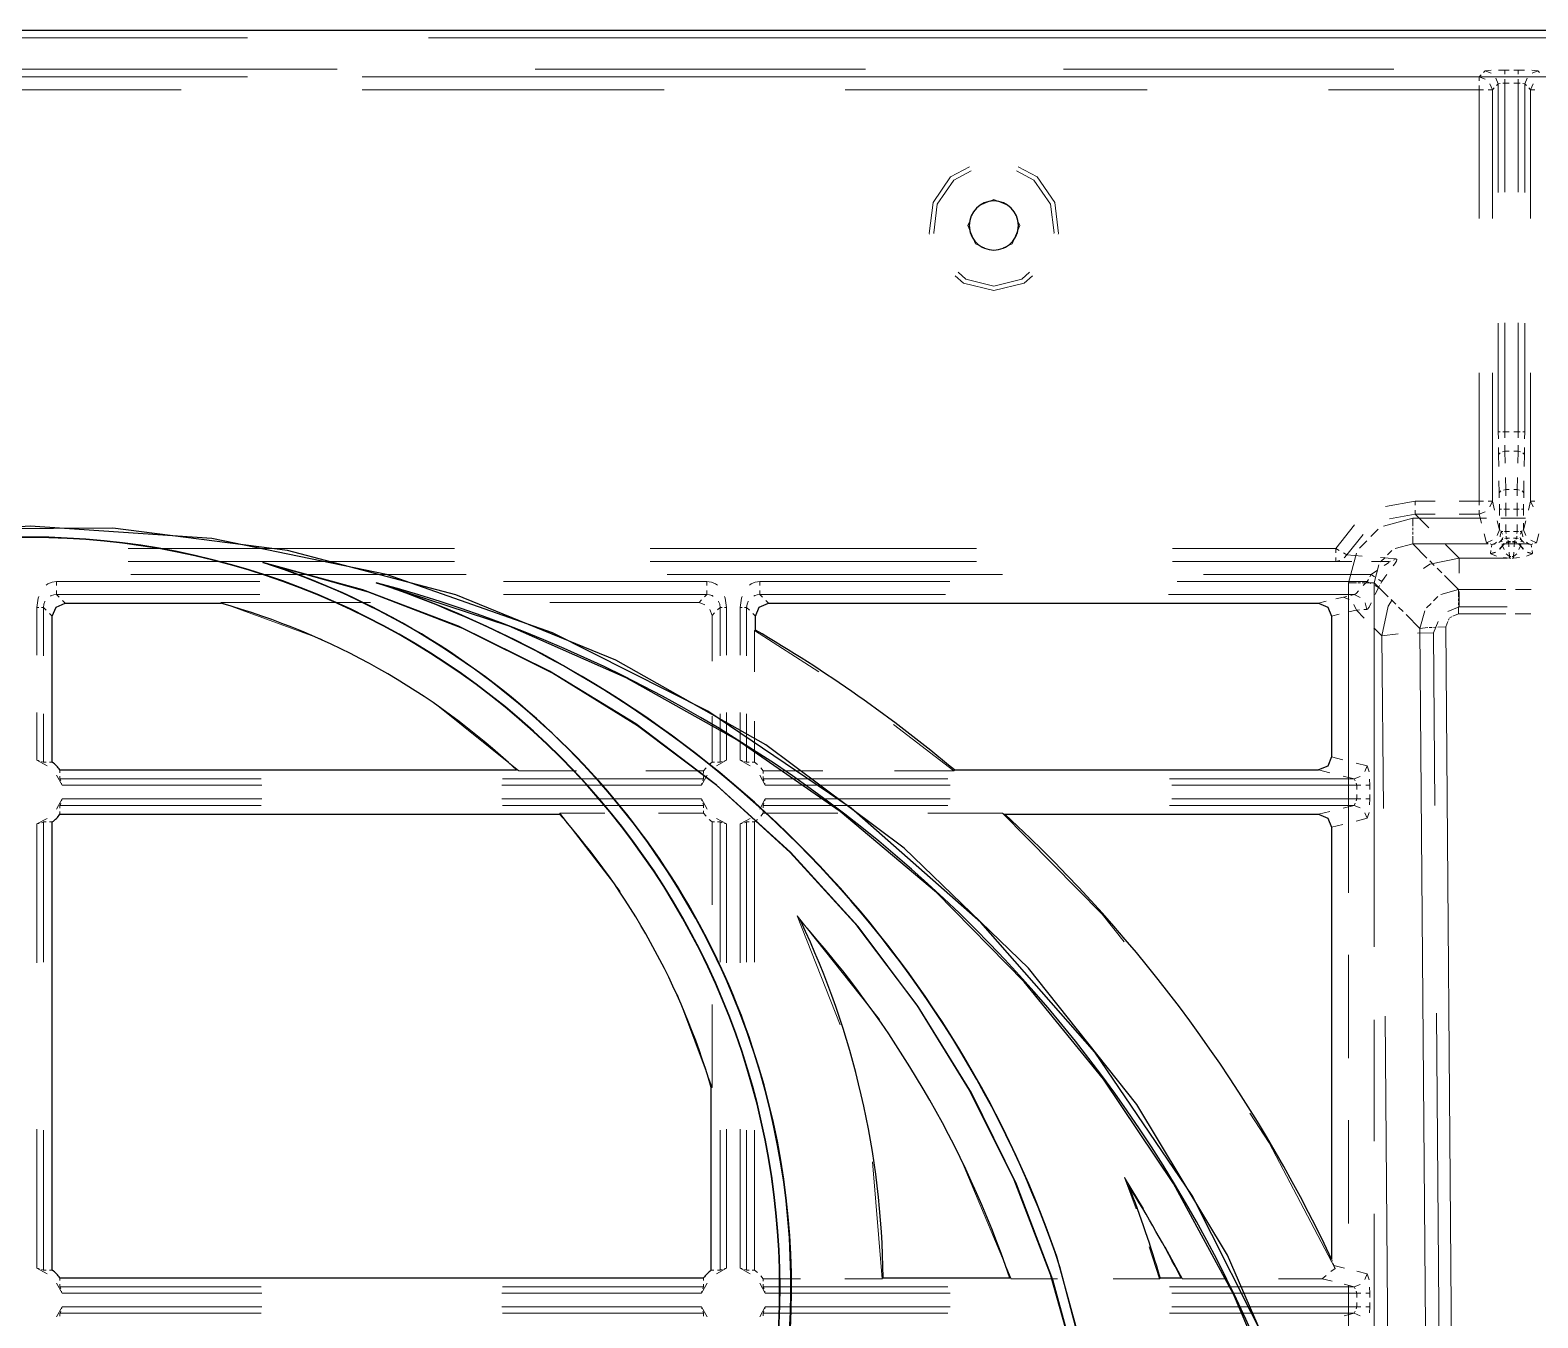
# Model space of a CAD drawing. Header units: millimetres. Extents: x 0 to 1989, y -338 to 950.
# Drawn here: x 422.1 to 537.8, y 801.2 to 900.1 of the extents above; entities that cross this region are included whole.
import ezdxf

# ---------------------------------------------------------------- set-up
doc = ezdxf.new("R2010")
doc.units = ezdxf.units.MM
doc.layers.add('DETAIL', color=8, linetype='Continuous')
doc.layers.add('FINE', color=9, linetype='Continuous')

msp = doc.modelspace()

# ---------------------------------------------------------------- linework, layer by layer
at = {"layer": 'DETAIL', "lineweight": 25}
for p, q in [((67.81, 900.08), (1203.81, 900.08)), ((448.62, 857.66), (449.41, 857.42)), ((424.76, 856.08), (436.7, 856.08)), ((423.76, 843.87), (423.76, 855.08)), ((477.76, 854.02), (477.76, 855.08)), ((522, 855.08), (522, 844.28)), ((493.03, 843.28), (520.99, 843.28)), ((424.35, 839.88), (462.71, 839.88)), ((496.9, 839.88), (520.99, 839.88)), ((423.76, 804.87), (423.76, 839.29)), ((522, 838.89), (522, 805.72)), ((474.36, 804.87), (474.36, 818.9)), ((424.35, 804.28), (473.77, 804.28)), ((487.56, 804.28), (497.29, 804.28)), ((508.84, 804.28), (510.45, 804.28))]:
    msp.add_line(p, q, dxfattribs=at)
for points in [[(496.06, 883.2, 0.414222), (497.95, 885.08, 0.414205), (496.06, 886.97, 0.414188), (494.17, 885.08, 0.414239)], [(422.06, 746, 0.414214), (479.64, 803.58, 0.414214), (422.06, 861.16, 0.414214), (364.48, 803.58), (365.01, 795.81), (366.55, 788.35), (369.04, 781.26), (372.39, 774.62), (376.54, 768.49), (381.43, 762.95), (386.97, 758.07), (393.09, 753.91), (399.74, 750.56), (406.83, 748.07), (414.29, 746.53)], [(422.06, 746.03, 0.414214), (479.61, 803.58, 0.414214), (422.06, 861.13, 0.414214), (364.51, 803.58), (365.04, 795.82), (366.58, 788.36), (369.06, 781.27), (372.41, 774.63), (376.56, 768.5), (381.44, 762.97), (386.98, 758.09), (393.11, 753.93), (399.75, 750.58), (406.83, 748.1), (414.3, 746.56)]]:
    msp.add_lwpolyline(points, format="xyb", close=True, dxfattribs=at)
for points in [[(517.3, 798.68), (511.28, 810.61), (503.82, 821.62), (495.05, 831.57), (485.1, 840.34), (474.09, 847.8), (462.16, 853.82), (449.42, 858.28), (436.01, 861.05), (422.06, 862), (408.04, 861.06), (394.58, 858.31), (381.83, 853.87), (369.88, 847.87), (358.88, 840.44), (348.95, 831.69), (340.2, 821.76), (332.77, 810.76), (326.77, 798.82)], [(519.48, 793.42), (514.01, 806.02), (507.04, 817.59), (498.71, 828.05), (489.17, 837.28), (478.56, 845.2), (467.04, 851.72), (454.74, 856.73), (441.81, 860.14), (428.41, 861.85), (414.68, 861.78), (400.76, 859.81), (390.93, 857.23), (381.51, 853.75), (372.56, 849.4), (364.11, 844.24), (356.22, 838.33), (348.93, 831.71), (342.31, 824.43), (336.4, 816.54), (331.24, 808.09), (326.9, 799.13)], [(502.68, 796.45), (500.59, 804.12), (497.8, 811.48), (494.35, 818.48), (490.28, 825.08), (485.63, 831.25), (480.44, 836.96), (474.73, 842.15), (468.56, 846.81), (461.95, 850.87), (454.95, 854.32), (447.6, 857.11), (439.92, 859.21), (440.46, 859.06)], [(502.54, 796.98), (500.42, 804.55), (497.63, 811.8), (494.2, 818.7), (490.16, 825.22), (485.56, 831.31), (480.42, 836.94), (474.79, 842.08), (468.69, 846.68), (462.18, 850.72), (455.28, 854.15), (448.03, 856.94), (440.46, 859.06)], [(523.29, 775), (521.23, 784.71), (518.27, 794.07), (514.47, 803.03), (509.86, 811.54), (504.49, 819.55), (498.4, 827.01), (491.65, 833.87), (484.27, 840.08), (476.32, 845.59), (467.82, 850.35), (458.84, 854.31), (449.41, 857.42)], [(423.76, 855.08), (424.05, 855.79), (424.76, 856.08)], [(477.76, 855.08), (478.05, 855.79), (478.76, 856.08)], [(478.76, 856.08), (520.99, 856.08), (521.71, 855.79), (522, 855.08)], [(522, 844.28), (521.71, 843.57), (520.99, 843.28)], [(520.99, 839.88), (521.71, 839.59), (522, 838.89)]]:
    msp.add_lwpolyline(points, dxfattribs=at)
for points in [[(403.66, 859.06, 0.414214), (366.58, 785.18, 0.414213), (440.46, 748.11, 0.414213), (477.54, 821.98, 0.236853), (440.46, 859.06)], [(404.2, 859.21, 0.414214), (366.44, 785.72, 0.414216), (439.92, 747.96, 0.414215), (477.68, 821.45, 0.241883), (439.92, 859.21)], [(521.14, 785.14, 0.267903), (448.62, 857.66)], [(504.02, 794.17), (501.14, 805.14, 0.234883), (448.62, 857.66)], [(503.89, 795), (500.9, 805.93, 0.229634), (449.41, 857.42)], [(424.35, 843.28), (459.4, 843.28, 0.121292), (436.7, 856.08)], [(493.03, 843.28, 0.042306), (477.76, 854.02)], [(424.35, 843.28, 0.073485), (423.76, 843.87)], [(423.76, 839.29, 0.073316), (424.35, 839.88)], [(474.36, 818.9, 0.111447), (462.71, 839.88)], [(522, 805.72, 0.096808), (496.9, 839.88)], [(487.56, 804.28, 0.108609), (481.23, 831.68)], [(497.29, 804.28, 0.100903), (481.23, 831.68)], [(510.45, 804.28, 0.020417), (506.43, 811.33)], [(508.84, 804.28, 0.0206), (506.43, 811.33)], [(424.35, 804.28, 0.073509), (423.76, 804.87)], [(474.36, 804.87, 0.073529), (473.77, 804.28)]]:
    msp.add_lwpolyline(points, format="xyb", dxfattribs=at)
at = {"layer": 'FINE', "lineweight": 9}
for p, q in [((415.57, 899.48), (438.75, 899.48)), ((452.66, 899.48), (591.76, 899.48)), ((433.65, 896.5), (410.47, 896.5)), ((438.75, 896.49), (415.57, 896.49)), ((420.27, 897.08), (445.63, 897.08)), ((470.74, 896.5), (447.56, 896.5)), ((591.76, 896.49), (452.66, 896.49)), ((460.85, 897.08), (486.2, 897.08)), ((507.84, 896.5), (484.65, 896.5)), ((501.42, 897.08), (526.77, 897.08)), ((533.34, 896.5), (533.78, 896.32)), ((533.79, 896.96), (533.65, 896.82)), ((534.24, 896.78), (533.79, 896.96)), ((534.79, 895.96), (534.61, 896.4)), ((535.29, 897.01), (534.82, 897)), ((535.62, 897.01), (535.29, 897.01)), ((535.29, 896.01), (535.29, 896.32)), ((536.33, 896.01), (536.33, 896.32)), ((536.83, 895.96), (537.01, 896.4)), ((537.39, 896.78), (537.83, 896.96)), ((410.47, 895.51), (433.65, 895.51)), ((447.56, 895.51), (470.74, 895.51)), ((484.65, 895.51), (507.84, 895.51)), ((521.75, 895.51), (533.34, 895.51)), ((533.34, 895.82), (533.34, 895.51)), ((533.34, 895.51), (533.65, 895.51)), ((533.34, 895.51), (533.34, 885.63)), ((534.15, 895.95), (534.34, 895.51)), ((534.34, 895.51), (534.48, 895.65)), ((534.34, 885.63), (534.34, 895.51)), ((534.65, 895.82), (534.79, 895.96)), ((534.79, 895.96), (534.95, 895.98)), ((534.79, 895.96), (534.79, 887.61)), ((535.14, 896), (535.29, 896.01)), ((535.29, 887.65), (535.29, 896.01)), ((535.29, 896.01), (535.62, 896.01)), ((536, 896.01), (536.33, 896.01)), ((536.33, 896.01), (536.33, 887.65)), ((536.33, 896.01), (536.48, 896)), ((536.67, 895.98), (536.83, 895.96)), ((536.83, 895.96), (536.97, 895.82)), ((536.83, 887.61), (536.83, 895.96)), ((537.14, 895.65), (537.28, 895.51)), ((537.28, 895.51), (537.47, 895.95)), ((537.28, 895.51), (537.28, 885.63)), ((496.06, 887.08), (494.88, 886.59)), ((497.24, 886.59), (496.06, 887.08)), ((534.79, 877.59), (534.79, 869.25)), ((535.29, 869.25), (535.29, 877.61)), ((536.33, 877.61), (536.33, 869.25)), ((536.83, 869.25), (536.83, 877.59)), ((533.34, 873.78), (533.34, 863.91)), ((534.34, 863.91), (534.34, 873.78)), ((537.28, 873.78), (537.28, 863.91)), ((534.79, 869.25), (534.8, 868.7)), ((535.14, 869.25), (535.29, 869.25)), ((535.3, 868.78), (535.29, 869.25)), ((535.62, 869.25), (535.29, 869.25)), ((536.33, 869.25), (536, 869.25)), ((536.33, 869.25), (536.32, 868.78)), ((536.33, 869.25), (536.48, 869.25)), ((536.82, 868.7), (536.83, 869.25)), ((534.8, 868.04), (534.81, 867.5)), ((534.81, 867.5), (534.93, 867.63)), ((534.81, 867.5), (534.83, 866.58)), ((535.13, 867.71), (535.31, 867.75)), ((535.31, 867.75), (535.3, 868.21)), ((535.33, 866.83), (535.31, 867.75)), ((535.31, 867.75), (535.62, 867.75)), ((536, 867.75), (536.31, 867.75)), ((536.31, 867.75), (536.29, 866.83)), ((536.32, 868.21), (536.31, 867.75)), ((536.31, 867.75), (536.49, 867.71)), ((536.69, 867.63), (536.81, 867.5)), ((534.85, 865.48), (534.87, 864.56)), ((535.37, 864.81), (535.35, 865.73)), ((528.41, 863.91), (528.41, 863.6)), ((533.34, 863.91), (531.8, 863.91)), ((533.34, 863.91), (533.34, 863.6)), ((533.34, 863.91), (533.65, 863.91)), ((534.15, 863.47), (534.34, 863.91)), ((534.51, 863.23), (534.34, 863.91)), ((534.87, 864.56), (534.99, 864.7)), ((534.87, 864.56), (534.87, 864.17)), ((534.88, 863.7), (534.88, 863.31)), ((535.19, 864.77), (535.37, 864.81)), ((535.64, 864.81), (535.37, 864.81)), ((535.37, 864.34), (535.37, 864.81)), ((535.38, 863.31), (535.38, 863.78)), ((536.24, 863.78), (536.24, 863.31)), ((536.25, 864.81), (536.25, 864.34)), ((536.25, 864.81), (536.43, 864.77)), ((536.63, 864.7), (536.75, 864.56)), ((536.74, 863.31), (536.74, 863.7)), ((537.28, 863.91), (537.11, 863.23)), ((537.28, 863.91), (537.47, 863.47)), ((525.97, 862), (528.24, 862.61)), ((526.45, 862.57), (528.41, 862.92)), ((528.24, 862.61), (528.24, 862)), ((528.24, 862.61), (533.88, 862.61)), ((528.41, 863.23), (528.41, 862.92)), ((528.41, 862.92), (529.95, 862.92)), ((529.47, 861.87), (528.41, 862.92)), ((531.8, 862.92), (533.34, 862.92)), ((533.34, 863.23), (533.34, 862.92)), ((533.34, 862.92), (533.78, 863.1)), ((533.34, 862.92), (533.51, 862.24)), ((534.88, 863.31), (534.88, 862.81)), ((535, 862.61), (536.88, 862.61)), ((535.38, 863.31), (535.22, 863.31)), ((535.38, 863.31), (535.65, 863.31)), ((535.38, 862.77), (535.38, 863.31)), ((535.97, 863.31), (536.24, 863.31)), ((536.24, 863.31), (536.24, 862.77)), ((536.24, 863.31), (536.4, 863.31)), ((536.74, 862.81), (536.74, 863.31)), ((523.75, 862.09), (522.31, 860.28)), ((523.17, 859.81), (524.41, 861.37)), ((525.02, 861.21), (525.58, 861.76)), ((528.24, 861.88), (528.24, 861.68)), ((528.24, 861.56), (528.24, 861.35)), ((533.71, 861.42), (533.88, 860.73)), ((534.7, 861.29), (534.88, 861.72)), ((534.88, 861.72), (534.71, 862.41)), ((534.88, 862.22), (534.88, 861.72)), ((534.93, 861.68), (534.88, 861.72)), ((535.03, 861.58), (534.98, 861.63)), ((535.14, 861.58), (535.03, 861.58)), ((535.38, 861.58), (535.27, 861.58)), ((535.38, 861.58), (535.38, 862.12)), ((535.39, 861.43), (535.38, 861.58)), ((535.65, 861.58), (535.38, 861.58)), ((536.24, 861.58), (535.97, 861.58)), ((536.24, 861.58), (536.23, 861.43)), ((536.24, 862.12), (536.24, 861.58)), ((536.24, 861.58), (536.35, 861.58)), ((536.48, 861.58), (536.59, 861.58)), ((536.64, 861.63), (536.59, 861.58)), ((536.74, 861.72), (536.69, 861.68)), ((536.91, 862.41), (536.74, 861.72)), ((536.74, 861.72), (536.74, 862.22)), ((536.74, 861.72), (536.92, 861.29)), ((537.74, 860.73), (537.91, 861.42)), ((454.64, 860.28), (429.58, 860.28)), ((494.74, 860.28), (469.68, 860.28)), ((522.31, 860.28), (509.78, 860.28)), ((522.31, 860.28), (522.31, 859.96)), ((522.58, 860.13), (522.31, 860.28)), ((524.13, 860.32), (524.69, 860.88)), ((528.24, 860.63), (526.87, 860.28)), ((528.24, 861.23), (528.24, 860.63)), ((531.79, 859.54), (530.73, 860.6)), ((533.88, 860.73), (534.32, 860.92)), ((533.88, 860.73), (534.01, 860.69)), ((534.89, 860.24), (535.12, 860.52)), ((534.91, 860.22), (535.13, 860.5)), ((535.15, 860.99), (535.04, 860.92)), ((535.07, 860.79), (535.04, 860.92)), ((535.12, 860.52), (535.1, 860.64)), ((535.24, 860.66), (535.12, 860.52)), ((535.13, 860.51), (535.12, 860.52)), ((535.13, 860.5), (535.25, 860.62)), ((535.13, 860.5), (535.13, 860.51)), ((535.25, 860.21), (535.13, 860.5)), ((537.11, 860.63), (535.18, 860.63)), ((535.41, 861.08), (535.29, 861.06)), ((535.41, 861.08), (535.4, 861.24)), ((535.47, 861), (535.41, 861.08)), ((535.41, 861.08), (535.66, 861.08)), ((535.58, 860.83), (535.41, 860.77)), ((535.42, 860.72), (535.58, 860.76)), ((535.58, 860.83), (535.53, 860.91)), ((535.73, 860.83), (535.58, 860.83)), ((535.58, 860.83), (535.58, 860.81)), ((535.58, 860.78), (535.58, 860.76)), ((536.04, 860.83), (535.89, 860.83)), ((535.89, 860.76), (536.04, 860.76)), ((535.96, 861.08), (536.21, 861.08)), ((536.04, 860.76), (536.02, 860.42)), ((536.09, 860.91), (536.04, 860.83)), ((536.21, 860.77), (536.04, 860.83)), ((536.04, 860.83), (536.04, 860.81)), ((536.04, 860.78), (536.04, 860.76)), ((536.2, 860.72), (536.04, 860.76)), ((536.22, 861.24), (536.21, 861.08)), ((536.49, 860.5), (536.37, 860.62)), ((536.49, 860.5), (536.37, 860.21)), ((536.5, 860.52), (536.38, 860.66)), ((536.58, 860.92), (536.47, 860.99)), ((536.49, 860.51), (536.49, 860.5)), ((536.71, 860.22), (536.49, 860.5)), ((536.52, 860.64), (536.5, 860.52)), ((536.5, 860.52), (536.73, 860.24)), ((536.5, 860.52), (536.5, 860.51)), ((536.58, 860.92), (536.55, 860.79)), ((537.3, 860.92), (537.74, 860.73)), ((537.32, 860.6), (537.45, 860.64)), ((537.35, 860.38), (537.32, 860.6)), ((537.61, 860.69), (537.74, 860.73)), ((429.58, 859.28), (454.64, 859.28)), ((469.68, 859.28), (494.74, 859.28)), ((522.62, 859.37), (522.31, 859.28)), ((523.17, 859.81), (522.9, 859.96)), ((523.17, 859.81), (522.95, 859.57)), ((524.35, 859.7), (523.17, 859.81)), ((523.29, 857.66), (523.9, 859.93)), ((525.07, 859.28), (526.33, 859.28)), ((526.93, 859.5), (525.75, 859.59)), ((526.1, 859.6), (525.76, 859.27)), ((526.63, 860.14), (526.3, 859.8)), ((526.53, 859.31), (526.33, 859.28)), ((526.93, 859.5), (526.75, 859.4)), ((529.53, 859.34), (529.88, 858.98)), ((531.79, 859.54), (531.79, 858.38)), ((535.48, 859.54), (531.79, 859.54)), ((534.23, 860.12), (534.2, 859.91)), ((534.2, 859.91), (534.55, 860.01)), ((534.2, 859.91), (534.21, 859.89)), ((534.22, 859.88), (534.23, 859.87)), ((534.23, 859.87), (534.57, 859.98)), ((534.23, 859.87), (534.66, 859.7)), ((535.19, 859.6), (535.65, 859.55)), ((535.65, 859.67), (535.4, 859.87)), ((535.65, 859.67), (535.63, 860.01)), ((535.65, 859.63), (535.65, 859.67)), ((535.75, 859.67), (535.65, 859.67)), ((535.65, 859.55), (535.65, 859.59)), ((535.65, 859.55), (535.75, 859.55)), ((535.97, 859.67), (535.87, 859.67)), ((535.87, 859.55), (535.97, 859.55)), ((535.99, 860.01), (535.97, 859.67)), ((536.22, 859.87), (535.97, 859.67)), ((535.97, 859.63), (535.97, 859.67)), ((535.97, 859.55), (536.43, 859.6)), ((535.97, 859.55), (535.97, 859.59)), ((537.39, 859.87), (537.05, 859.98)), ((537.07, 860.01), (537.42, 859.91)), ((537.42, 859.91), (537.39, 860.12)), ((537.42, 859.89), (537.42, 859.91)), ((429.78, 858.28), (455.53, 858.28)), ((470.97, 858.28), (496.72, 858.28)), ((512.16, 858.28), (525.04, 858.28)), ((524.82, 857.91), (524.73, 857.74)), ((525.04, 858.28), (524.94, 858.11)), ((525.29, 858.11), (525.04, 858.28)), ((525.62, 859.03), (525.27, 857.66)), ((525.86, 857.75), (525.6, 857.91)), ((530.1, 858.77), (530.46, 858.41)), ((424.09, 857.43), (424.09, 857.74)), ((439.7, 857.74), (424.09, 857.74)), ((424.3, 856.54), (424.09, 856.74)), ((424.09, 856.74), (439.7, 856.74)), ((474.03, 857.74), (458.42, 857.74)), ((474.03, 857.74), (474.03, 857.43)), ((478.09, 857.74), (478.09, 857.43)), ((492.67, 857.74), (478.09, 857.74)), ((478.09, 856.74), (492.36, 856.74)), ((478.3, 856.54), (478.09, 856.74)), ((509.47, 856.74), (523.73, 856.74)), ((524.73, 857.74), (510.15, 857.74)), ((523.29, 857.66), (523.9, 857.66)), ((523.29, 833.85), (523.29, 857.66)), ((523.73, 856.74), (523.48, 856.68)), ((524.2, 856.53), (523.73, 856.74)), ((524.02, 857.66), (524.22, 857.66)), ((524.34, 857.66), (524.54, 857.66)), ((524.73, 857.74), (524.42, 857.43)), ((524.66, 857.66), (525.27, 857.66)), ((525, 857.6), (524.73, 857.74)), ((526.34, 856.58), (525.27, 857.66)), ((525.27, 857.66), (525.27, 829.69)), ((525.6, 857.29), (525.33, 857.43)), ((530.39, 856.75), (531.74, 857.13)), ((531.74, 856.55), (531.74, 857.13)), ((531.79, 856.98), (531.79, 855.81)), ((536.11, 857.13), (537.32, 857.13)), ((422.58, 855.76), (422.73, 855.76)), ((422.58, 855.76), (422.58, 852.09)), ((423.08, 855.76), (423.29, 855.55)), ((423.08, 852.05), (423.08, 855.76)), ((424.76, 856.08), (424.55, 856.29)), ((436.7, 856.1), (436.7, 856.08)), ((436.71, 856.15), (444.48, 853.29)), ((436.71, 856.15), (448.19, 856.15)), ((436.71, 856.15), (436.71, 856.13)), ((461.96, 856.15), (473.43, 856.15)), ((473.62, 856.33), (473.43, 856.15)), ((473.87, 855.97), (473.43, 856.15)), ((474.43, 855.15), (474.25, 855.59)), ((474.85, 855.57), (475.04, 855.76)), ((475.04, 855.76), (475.04, 852.05)), ((475.39, 855.76), (475.54, 855.76)), ((475.54, 852.09), (475.54, 855.76)), ((476.58, 855.76), (476.73, 855.76)), ((476.58, 855.76), (476.58, 852.09)), ((477.08, 855.76), (477.29, 855.55)), ((477.08, 852.05), (477.08, 855.76)), ((478.76, 856.08), (478.55, 856.29)), ((521.59, 856.23), (520.99, 856.08)), ((522.91, 856.55), (522.31, 856.41)), ((523.16, 856.61), (522.91, 856.55)), ((523.34, 856.37), (522.91, 856.55)), ((523.9, 855.55), (523.71, 855.99)), ((523.9, 855.55), (524.15, 855.57)), ((524.71, 855.61), (524.57, 856.1)), ((526.92, 856.01), (526.56, 856.37)), ((527.49, 855.44), (527.13, 855.79)), ((529.29, 855.74), (529.63, 856.07)), ((529.82, 856.27), (530.16, 856.6)), ((530.91, 855.44), (531.79, 855.81)), ((531.74, 856.25), (531.74, 856.44)), ((531.74, 855.94), (531.74, 856.13)), ((531.74, 855.26), (531.74, 855.83)), ((531.79, 855.81), (535.48, 855.81)), ((423.55, 855.29), (423.76, 855.08)), ((477.55, 855.29), (477.76, 855.08)), ((522, 855.08), (522.59, 855.23)), ((523.3, 855.41), (523.9, 855.55)), ((523.9, 855.55), (524.51, 854.94)), ((528.78, 854.15), (529.15, 855.5)), ((529.83, 853.81), (530.18, 854.69)), ((530.93, 854.69), (530.76, 854.26)), ((531.03, 854.92), (530.97, 854.78)), ((531.23, 855.04), (531.08, 854.98)), ((531.74, 855.26), (531.31, 855.08)), ((535.37, 855.26), (531.74, 855.26)), ((537.3, 855.26), (536.1, 855.26)), ((477.71, 853.99), (477.69, 853.98)), ((477.69, 853.98), (482.62, 850.82)), ((477.69, 850.82), (477.69, 853.98)), ((477.76, 854.02), (477.74, 854)), ((525.25, 854.2), (525.86, 853.59)), ((525.86, 853.59), (527.1, 853.73)), ((525.86, 853.59), (525.97, 840.31)), ((528.58, 853.78), (529.83, 853.81)), ((529.38, 854.21), (528.78, 854.15)), ((529.71, 854.23), (529.5, 854.22)), ((530.03, 854.24), (529.83, 854.23)), ((529.93, 840.54), (529.83, 853.81)), ((530.76, 854.26), (530.15, 854.24)), ((530.76, 854.26), (531.59, 750.07)), ((422.58, 847.69), (422.58, 844.03)), ((423.08, 843.87), (423.08, 847.59)), ((453.12, 848.4), (459.58, 843.21)), ((475.04, 847.59), (475.04, 843.87)), ((475.54, 844.03), (475.54, 847.69)), ((476.58, 847.69), (476.58, 844.03)), ((477.08, 843.87), (477.08, 847.59)), ((474.43, 843.88), (474.43, 847.4)), ((477.69, 843.88), (477.69, 847.03)), ((488.36, 846.78), (493, 843.21)), ((423.36, 843.6), (422.58, 844.03)), ((475.54, 844.03), (474.76, 843.6)), ((477.36, 843.6), (476.58, 844.03)), ((522.85, 844.06), (522, 844.28)), ((423.08, 843.87), (423.29, 843.87)), ((423.55, 843.87), (423.76, 843.87)), ((424.51, 842.1), (424.08, 842.88)), ((424.35, 843.07), (424.35, 843.28)), ((459.4, 843.28), (459.46, 843.26)), ((459.52, 843.23), (459.58, 843.21)), ((459.58, 843.21), (464.01, 843.21)), ((469.33, 843.21), (473.77, 843.21)), ((474.04, 842.88), (473.61, 842.1)), ((473.96, 843.44), (473.77, 843.21)), ((473.77, 843.21), (473.77, 843.02)), ((474.43, 843.88), (474.21, 843.69)), ((474.62, 843.88), (474.43, 843.88)), ((475.04, 843.87), (474.85, 843.88)), ((477.08, 843.87), (477.27, 843.88)), ((477.5, 843.88), (477.69, 843.88)), ((477.91, 843.69), (477.69, 843.88)), ((478.51, 842.1), (478.08, 842.88)), ((478.36, 843.21), (478.16, 843.44)), ((478.35, 843.02), (478.36, 843.21)), ((478.36, 843.21), (482.93, 843.21)), ((488.43, 843.21), (493, 843.21)), ((493.01, 843.23), (493, 843.21)), ((493.03, 843.28), (493.02, 843.26)), ((520.99, 843.28), (521.85, 843.07)), ((524.73, 843.6), (523.88, 843.81)), ((524.55, 843.16), (524.73, 843.6)), ((524.87, 843.14), (524.73, 843.6)), ((424.35, 842.6), (424.35, 842.81)), ((439.8, 842.6), (424.35, 842.6)), ((424.51, 842.1), (439.85, 842.1)), ((458.27, 842.1), (473.61, 842.1)), ((473.77, 842.6), (458.33, 842.6)), ((473.61, 842.1), (473.65, 842.26)), ((473.77, 842.79), (473.77, 842.6)), ((478.35, 842.6), (478.35, 842.79)), ((492.54, 842.6), (478.35, 842.6)), ((478.51, 842.1), (492.7, 842.1)), ((523.74, 842.6), (524.18, 842.78)), ((523.74, 842.6), (523.8, 842.44)), ((523.88, 842.26), (523.94, 842.1)), ((524.25, 842.1), (523.94, 842.1)), ((524.93, 842.1), (524.62, 842.1)), ((524.93, 842.1), (524.9, 842.57)), ((524.93, 841.78), (524.93, 842.1)), ((424.08, 840.28), (424.51, 841.06)), ((424.35, 840.56), (439.8, 840.56)), ((424.35, 840.56), (424.35, 840.35)), ((424.51, 841.06), (424.47, 840.91)), ((439.85, 841.06), (424.51, 841.06)), ((473.61, 841.06), (458.27, 841.06)), ((458.33, 840.56), (473.77, 840.56)), ((473.61, 841.06), (474.04, 840.28)), ((473.77, 840.37), (473.77, 840.56)), ((478.08, 840.28), (478.51, 841.06)), ((478.35, 840.56), (492.54, 840.56)), ((478.35, 840.56), (478.35, 840.37)), ((478.51, 841.06), (478.47, 840.91)), ((492.7, 841.06), (478.51, 841.06)), ((523.94, 841.06), (509.74, 841.06)), ((523.8, 840.72), (523.74, 840.56)), ((524.18, 840.38), (523.74, 840.56)), ((523.94, 841.06), (523.88, 840.91)), ((523.94, 841.39), (523.94, 841.06)), ((524.25, 841.06), (523.94, 841.06)), ((524.93, 841.06), (524.62, 841.06)), ((524.9, 840.59), (524.93, 841.06)), ((524.93, 841.06), (524.93, 841.39)), ((422.58, 839.14), (423.36, 839.56)), ((424.35, 840.1), (424.35, 839.88)), ((462.71, 839.88), (462.72, 839.91)), ((462.73, 839.93), (462.74, 839.95)), ((462.74, 839.95), (467.36, 833.95)), ((462.74, 839.95), (466.19, 839.95)), ((470.32, 839.95), (473.77, 839.95)), ((473.77, 839.95), (473.77, 840.14)), ((473.77, 839.95), (473.96, 839.73)), ((474.21, 839.48), (474.43, 839.29)), ((474.76, 839.56), (475.54, 839.14)), ((476.58, 839.14), (477.36, 839.56)), ((477.69, 839.29), (477.91, 839.48)), ((478.16, 839.73), (478.36, 839.95)), ((478.35, 840.14), (478.36, 839.95)), ((478.36, 839.95), (484.09, 839.95)), ((490.98, 839.95), (496.72, 839.95)), ((496.77, 839.93), (496.72, 839.95)), ((496.9, 839.88), (496.84, 839.91)), ((521.85, 840.1), (520.99, 839.88)), ((523.88, 839.35), (524.73, 839.57)), ((524.73, 839.57), (524.55, 840)), ((524.73, 839.57), (524.87, 840.02)), ((422.58, 839.14), (422.58, 828.48)), ((423.08, 828.53), (423.08, 839.29)), ((423.29, 839.29), (423.08, 839.29)), ((423.76, 839.29), (423.55, 839.29)), ((474.85, 839.29), (475.04, 839.29)), ((475.04, 839.29), (475.04, 828.53)), ((475.54, 839.14), (475.38, 839.17)), ((475.54, 828.48), (475.54, 839.14)), ((476.58, 839.14), (476.58, 828.48)), ((477.08, 828.53), (477.08, 839.29)), ((477.27, 839.29), (477.08, 839.29)), ((477.69, 839.29), (477.5, 839.29)), ((477.69, 828.53), (477.69, 839.29)), ((522, 838.89), (522.85, 839.1)), ((480.95, 832.09), (484.27, 823.71)), ((480.95, 832.09), (481.04, 831.96)), ((480.95, 832.09), (487.27, 824.11)), ((481.14, 831.81), (481.23, 831.68)), ((523.29, 821.15), (523.29, 829.09)), ((471.77, 826.01), (474.43, 818.91)), ((474.43, 818.91), (474.43, 825.28)), ((526.1, 824.38), (526.31, 797.82)), ((530.27, 798.05), (530.06, 824.6)), ((525.27, 824.1), (525.27, 814.78)), ((474.36, 818.9), (474.38, 818.91)), ((474.41, 818.91), (474.43, 818.91)), ((523.29, 808.45), (523.29, 816.39)), ((422.58, 815.69), (422.58, 805.03)), ((423.08, 804.87), (423.08, 815.63)), ((475.04, 815.63), (475.04, 804.87)), ((475.54, 805.03), (475.54, 815.69)), ((476.58, 815.69), (476.58, 805.03)), ((477.08, 804.87), (477.08, 815.63)), ((477.69, 804.88), (477.69, 815.63)), ((486.74, 813.19), (487.49, 804.21)), ((493.46, 813.6), (497.39, 804.21)), ((506.09, 812), (506.99, 809.58)), ((506.2, 811.79), (506.09, 812)), ((506.09, 812), (507.54, 809.59)), ((506.43, 811.33), (506.32, 811.54)), ((525.27, 809.19), (525.27, 799.87)), ((508, 806.66), (508.78, 804.21)), ((509.22, 806.67), (510.56, 804.21)), ((422.58, 805.03), (422.74, 804.99)), ((423.36, 804.6), (422.58, 805.03)), ((423.08, 804.87), (423.29, 804.87)), ((423.55, 804.87), (423.76, 804.87)), ((474.57, 804.87), (474.36, 804.87)), ((475.54, 805.03), (474.76, 804.6)), ((475.04, 804.87), (474.83, 804.87)), ((476.58, 805.03), (476.74, 804.99)), ((477.36, 804.6), (476.58, 805.03)), ((477.08, 804.87), (477.27, 804.88)), ((477.5, 804.88), (477.69, 804.88)), ((477.91, 804.69), (477.69, 804.88)), ((521.95, 804.76), (522.26, 805)), ((522.06, 805.57), (522, 805.72)), ((522.18, 805.23), (522.12, 805.38)), ((522.18, 805.23), (522.21, 805.16)), ((522.98, 805.03), (522.18, 805.23)), ((522.23, 805.07), (522.26, 805)), ((524.73, 804.6), (523.93, 804.8)), ((424.51, 803.1), (424.08, 803.88)), ((424.35, 804.07), (424.35, 804.28)), ((424.35, 803.6), (424.35, 803.81)), ((439.8, 803.6), (424.35, 803.6)), ((473.77, 803.6), (458.33, 803.6)), ((474.04, 803.88), (473.61, 803.1)), ((473.77, 804.28), (473.77, 804.07)), ((473.77, 803.81), (473.77, 803.6)), ((478.51, 803.1), (478.08, 803.88)), ((478.36, 804.21), (478.16, 804.44)), ((478.35, 804.02), (478.36, 804.21)), ((478.35, 803.6), (478.35, 803.79)), ((492.54, 803.6), (478.35, 803.6)), ((478.36, 804.21), (481.21, 804.21)), ((484.63, 804.21), (487.49, 804.21)), ((487.51, 804.23), (487.49, 804.21)), ((487.56, 804.28), (487.54, 804.26)), ((497.29, 804.28), (497.32, 804.26)), ((497.36, 804.23), (497.39, 804.21)), ((497.39, 804.21), (500.95, 804.21)), ((505.22, 804.21), (508.78, 804.21)), ((508.8, 804.23), (508.78, 804.21)), ((508.84, 804.28), (508.82, 804.26)), ((510.45, 804.28), (510.48, 804.26)), ((510.52, 804.23), (510.56, 804.21)), ((510.56, 804.21), (513.91, 804.21)), ((521.28, 804.21), (521.58, 804.46)), ((523.29, 779.89), (523.29, 803.69)), ((523.74, 803.6), (524.18, 803.78)), ((523.74, 803.6), (523.8, 803.44)), ((524.55, 804.16), (524.73, 804.6)), ((524.87, 804.14), (524.73, 804.6)), ((524.93, 803.1), (524.9, 803.57)), ((424.51, 803.1), (439.85, 803.1)), ((458.27, 803.1), (473.61, 803.1)), ((473.61, 803.1), (473.65, 803.26)), ((478.51, 803.1), (492.7, 803.1)), ((509.74, 803.1), (523.94, 803.1)), ((523.88, 803.26), (523.94, 803.1)), ((524.25, 803.1), (523.94, 803.1)), ((523.94, 803.1), (523.94, 802.78)), ((524.93, 803.1), (524.62, 803.1)), ((524.93, 802.78), (524.93, 803.1)), ((524.93, 802.06), (524.93, 802.39)), ((424.08, 801.28), (424.51, 802.06)), ((424.35, 801.56), (424.35, 801.35)), ((424.35, 801.56), (439.8, 801.56)), ((424.51, 802.06), (424.47, 801.91)), ((439.85, 802.06), (424.51, 802.06)), ((473.61, 802.06), (458.27, 802.06)), ((458.33, 801.56), (473.77, 801.56)), ((473.61, 802.06), (474.04, 801.28)), ((473.77, 801.35), (473.77, 801.56)), ((478.08, 801.28), (478.51, 802.06)), ((478.35, 801.56), (492.54, 801.56)), ((478.35, 801.56), (478.35, 801.37)), ((478.51, 802.06), (478.47, 801.91)), ((492.7, 802.06), (478.51, 802.06)), ((509.56, 801.56), (523.74, 801.56)), ((523.74, 801.56), (522.97, 801.37)), ((523.8, 801.72), (523.74, 801.56)), ((524.18, 801.38), (523.74, 801.56)), ((523.94, 802.06), (523.88, 801.91)), ((524.25, 802.06), (523.94, 802.06)), ((524.93, 802.06), (524.62, 802.06)), ((524.9, 801.59), (524.93, 802.06))]:
    msp.add_line(p, q, dxfattribs=at)
for points in [[(533.48, 896.65), (533.34, 896.5), (521.75, 896.5)], [(533.34, 896.5), (533.34, 896.2), (533.34, 896.19)], [(534.26, 897), (534.25, 897), (533.79, 896.96)], [(535.29, 896.7), (535.29, 896.71), (535.29, 897.01)], [(536.8, 897), (536.33, 897.01), (536, 897.01)], [(536.33, 896.7), (536.33, 896.71), (536.33, 897.01)], [(537.97, 896.82), (537.83, 896.96), (537.37, 897), (537.36, 897)], [(534.03, 895.51), (534.03, 895.51), (534.34, 895.51)], [(537.28, 895.51), (537.59, 895.51), (537.6, 895.51)], [(491.11, 884.43), (491.1, 884.48), (491.39, 886.85), (492.74, 888.82), (494.2, 889.59)], [(491.46, 884.48), (491.44, 884.52), (491.71, 886.73), (492.98, 888.56), (494.33, 889.27)], [(497.79, 889.27), (499.14, 888.56), (500.41, 886.73), (500.68, 884.52), (500.66, 884.48)], [(497.92, 889.59), (499.38, 888.82), (500.74, 886.85), (501.02, 884.48), (501.01, 884.43)], [(494.16, 885.32), (494.06, 885.08), (494.65, 883.67), (495.35, 883.37)], [(496.77, 883.37), (497.47, 883.67), (498.06, 885.08), (497.96, 885.32)], [(496.06, 880.08), (493.74, 880.65), (493.1, 881.22)], [(496.06, 880.43), (493.9, 880.96), (493.31, 881.49)], [(498.81, 881.49), (498.22, 880.96), (496.06, 880.43)], [(499.02, 881.22), (498.38, 880.65), (496.06, 880.08)], [(534.79, 869.25), (534.95, 869.25), (534.95, 869.25)], [(536.67, 869.25), (536.67, 869.25), (536.83, 869.25)], [(536.79, 866.58), (536.81, 867.5), (536.82, 868.04)], [(536.27, 865.73), (536.25, 864.81), (535.98, 864.81)], [(536.75, 864.17), (536.75, 864.56), (536.77, 865.48)], [(529.95, 863.91), (528.41, 863.91), (526.13, 863.5)], [(534.03, 863.91), (534.03, 863.91), (534.34, 863.91)], [(537.28, 863.91), (537.59, 863.91), (537.6, 863.91)], [(535.04, 863.31), (535.03, 863.31), (534.88, 863.31)], [(536.58, 863.31), (536.59, 863.31), (536.74, 863.31)], [(534.93, 861.19), (534.95, 861.22), (535.03, 861.58)], [(535.12, 861.38), (535.12, 861.38), (535.03, 861.58)], [(536.59, 861.58), (536.5, 861.38), (536.5, 861.38)], [(536.59, 861.58), (536.67, 861.22), (536.69, 861.18)], [(534.03, 860.63), (528.24, 860.63), (529.31, 859.55)], [(534.17, 860.64), (534.3, 860.6), (534.27, 860.38)], [(534.3, 860.6), (534.57, 860.7), (534.66, 860.78)], [(534.3, 860.6), (534.51, 860.62), (534.56, 860.63)], [(534.84, 860.75), (534.89, 860.78), (535.04, 860.92)], [(535.04, 860.92), (535.12, 861.04), (535.14, 861.12)], [(535.61, 860.42), (535.58, 860.76), (535.73, 860.76)], [(536.33, 861.06), (536.21, 861.08), (536.15, 861)], [(536.48, 861.12), (536.5, 861.04), (536.58, 860.92)], [(536.58, 860.92), (536.73, 860.78), (536.78, 860.75)], [(536.96, 860.78), (537.05, 860.7), (537.32, 860.6)], [(537.06, 860.63), (537.11, 860.62), (537.32, 860.6)], [(509.78, 859.28), (522.31, 859.28), (523.56, 859.28)], [(522.31, 859.59), (522.31, 859.57), (522.31, 859.28)], [(526.33, 859.28), (526.39, 859.27), (526.4, 859.25), (526.39, 859.22), (526.36, 859.18), (526.17, 859.05), (526.04, 858.97)], [(526.72, 858.95), (526.82, 859.08), (526.97, 859.32), (527, 859.45), (526.93, 859.5)], [(531.79, 859.54), (529.53, 859.07), (529.05, 858.74)], [(536.96, 859.7), (537.39, 859.87), (537.4, 859.88)], [(525.49, 858.6), (525.3, 858.47), (525.04, 858.28)], [(525.78, 857.6), (525.86, 857.75), (526.09, 858.09), (526.24, 858.3)], [(530.67, 858.2), (531.74, 857.13), (535.38, 857.13)], [(424.09, 857.74), (423.74, 857.7), (423.43, 857.57), (423.29, 857.47)], [(424.09, 856.74), (423.89, 856.72), (423.7, 856.67), (423.66, 856.65), (423.62, 856.63)], [(424.09, 856.74), (424.09, 856.83), (424.09, 857.05), (424.09, 857.06)], [(458.42, 856.74), (474.03, 856.74), (473.84, 856.56)], [(474.83, 857.47), (474.69, 857.57), (474.38, 857.7), (474.03, 857.74)], [(474.03, 857.06), (474.03, 857.05), (474.03, 856.83), (474.03, 856.74)], [(474.5, 856.63), (474.49, 856.63), (474.42, 856.67), (474.42, 856.67), (474.42, 856.67), (474.41, 856.67), (474.41, 856.67), (474.4, 856.68), (474.37, 856.68), (474.33, 856.7), (474.23, 856.72), (474.03, 856.74)], [(478.09, 857.74), (477.74, 857.7), (477.43, 857.57), (477.29, 857.47)], [(477.62, 856.63), (477.63, 856.63), (477.7, 856.67), (477.89, 856.72), (478.09, 856.74)], [(478.09, 857.06), (478.09, 857.05), (478.09, 856.83), (478.09, 856.74)], [(524.07, 857.03), (523.91, 856.86), (523.77, 856.75), (523.73, 856.74)], [(525.33, 856.75), (525.6, 857.29), (525.68, 857.43)], [(422.73, 856.61), (422.68, 856.48), (422.58, 855.76)], [(422.92, 855.76), (422.92, 855.76), (423.08, 855.76)], [(423.2, 856.23), (423.19, 856.22), (423.11, 856), (423.08, 855.76)], [(475.04, 855.76), (475.01, 856), (474.93, 856.22), (474.92, 856.23)], [(475.04, 855.76), (475.09, 855.76), (475.2, 855.76), (475.2, 855.76)], [(475.54, 855.76), (475.44, 856.48), (475.39, 856.61)], [(476.73, 856.61), (476.68, 856.48), (476.58, 855.76)], [(476.92, 855.76), (476.92, 855.76), (477.03, 855.76), (477.08, 855.76)], [(477.08, 855.76), (477.11, 856), (477.19, 856.22), (477.2, 856.23)], [(524.46, 855.59), (524.71, 855.61), (524.75, 855.62), (524.88, 855.79), (525.03, 856.1)], [(526.65, 856.33), (526.33, 855.85), (525.86, 853.59)], [(474.43, 851.63), (474.43, 855.15), (474.62, 855.34)], [(529.61, 749.96), (528.78, 854.15), (527.71, 855.22)], [(422.58, 844.03), (422.7, 844), (422.74, 843.99)], [(475.38, 843.99), (475.54, 844.03), (475.54, 844.03)], [(476.58, 844.03), (476.7, 844), (476.74, 843.99)], [(422.92, 843.93), (422.98, 843.91), (423.06, 843.88), (423.08, 843.87)], [(475.04, 843.87), (475.06, 843.88), (475.12, 843.9), (475.2, 843.93)], [(476.92, 843.93), (476.98, 843.91), (477.06, 843.88), (477.08, 843.87)], [(424.35, 842.6), (424.36, 842.57), (424.39, 842.49), (424.41, 842.44)], [(424.47, 842.26), (424.48, 842.22), (424.51, 842.1)], [(473.71, 842.45), (473.74, 842.53), (473.77, 842.59), (473.77, 842.6)], [(478.35, 842.6), (478.36, 842.57), (478.39, 842.49), (478.41, 842.44)], [(478.47, 842.26), (478.48, 842.22), (478.51, 842.1)], [(522.88, 842.81), (523.74, 842.6), (509.56, 842.6)], [(509.74, 842.1), (523.94, 842.1), (523.94, 841.78)], [(424.41, 840.72), (424.38, 840.63), (424.36, 840.57), (424.35, 840.56)], [(473.65, 840.91), (473.64, 840.95), (473.61, 841.06)], [(473.77, 840.56), (473.76, 840.6), (473.73, 840.67), (473.71, 840.72)], [(478.41, 840.72), (478.38, 840.63), (478.36, 840.57), (478.35, 840.56)], [(509.56, 840.56), (523.74, 840.56), (522.88, 840.35)], [(496.72, 839.95), (504.37, 832.21), (506.08, 830.09)], [(422.74, 839.18), (422.7, 839.16), (422.58, 839.14)], [(423.08, 839.29), (423.05, 839.28), (422.97, 839.25), (422.92, 839.23)], [(474.43, 832.92), (474.43, 839.29), (474.62, 839.29)], [(475.2, 839.23), (475.11, 839.26), (475.05, 839.29), (475.04, 839.29)], [(476.74, 839.18), (476.7, 839.16), (476.58, 839.14)], [(477.08, 839.29), (477.05, 839.28), (476.97, 839.25), (476.92, 839.23)], [(515.71, 816.92), (517.2, 814.65), (522.26, 805)], [(422.92, 804.93), (423.01, 804.9), (423.07, 804.88), (423.08, 804.87)], [(475.04, 804.87), (475.07, 804.89), (475.15, 804.91), (475.2, 804.93)], [(475.38, 804.99), (475.42, 805), (475.54, 805.03)], [(476.92, 804.93), (477.01, 804.9), (477.07, 804.88), (477.08, 804.87)], [(424.35, 803.6), (424.36, 803.57), (424.39, 803.49), (424.41, 803.44)], [(473.71, 803.44), (473.74, 803.53), (473.77, 803.59), (473.77, 803.6)], [(478.35, 803.6), (478.36, 803.57), (478.39, 803.49), (478.41, 803.44)], [(522.97, 803.79), (523.74, 803.6), (509.56, 803.6)], [(517.93, 804.21), (521.28, 804.21), (522.04, 804.02)], [(424.47, 803.26), (424.48, 803.22), (424.51, 803.1)], [(478.47, 803.26), (478.48, 803.22), (478.51, 803.1)], [(523.94, 802.39), (523.94, 802.06), (509.74, 802.06)], [(424.41, 801.72), (424.38, 801.63), (424.36, 801.57), (424.35, 801.56)], [(473.65, 801.91), (473.64, 801.95), (473.61, 802.06)], [(473.77, 801.56), (473.76, 801.6), (473.73, 801.67), (473.71, 801.72)], [(478.41, 801.72), (478.38, 801.63), (478.36, 801.57), (478.35, 801.56)]]:
    msp.add_lwpolyline(points, dxfattribs=at)

doc.saveas('drawing.dxf')
